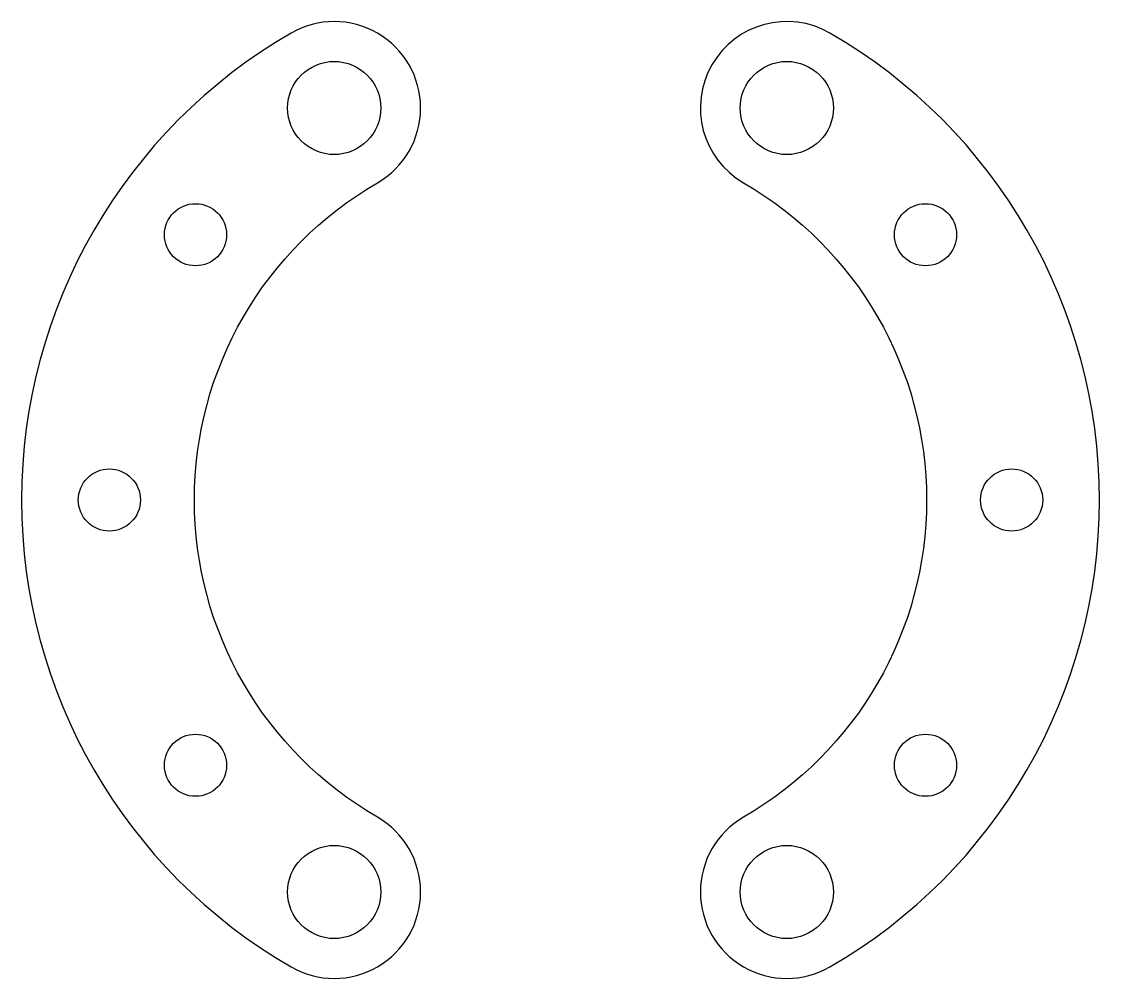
# Model space of a CAD drawing. Header units: millimetres. Extents: x -17.3 to 17.3, y -15.4 to 15.4.
import ezdxf

# ---------------------------------------------------------------- set-up
doc = ezdxf.new("R2010")
doc.units = ezdxf.units.MM
doc.layers.get('0').update_dxf_attribs({"linetype": 'CONTINUOUS'})

msp = doc.modelspace()

# ---------------------------------------------------------------- linework, layer by layer
for points in [[(-5.893, 10.207, 1), (-8.674, 15.024, 0.57735), (-8.674, -15.024, 1), (-5.893, -10.207, -0.57735)], [(5.893, -10.207, 1), (8.674, -15.024, 0.57735), (8.674, 15.024, 1), (5.893, 10.207, -0.57735)]]:
    msp.add_lwpolyline(points, format="xyb", close=True)
for centre, radius in [((-7.284, 12.615), 1.5), ((7.283, 12.615), 1.5), ((-11.748, 8.536), 1), ((11.748, 8.536), 1), ((-14.522, 0), 1), ((14.522, 0), 1), ((-11.748, -8.536), 1), ((11.748, -8.536), 1), ((-7.284, -12.615), 1.5), ((7.283, -12.615), 1.5)]:
    msp.add_circle(centre, radius)

doc.saveas('drawing.dxf')
